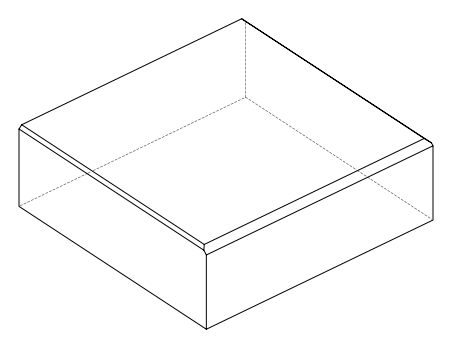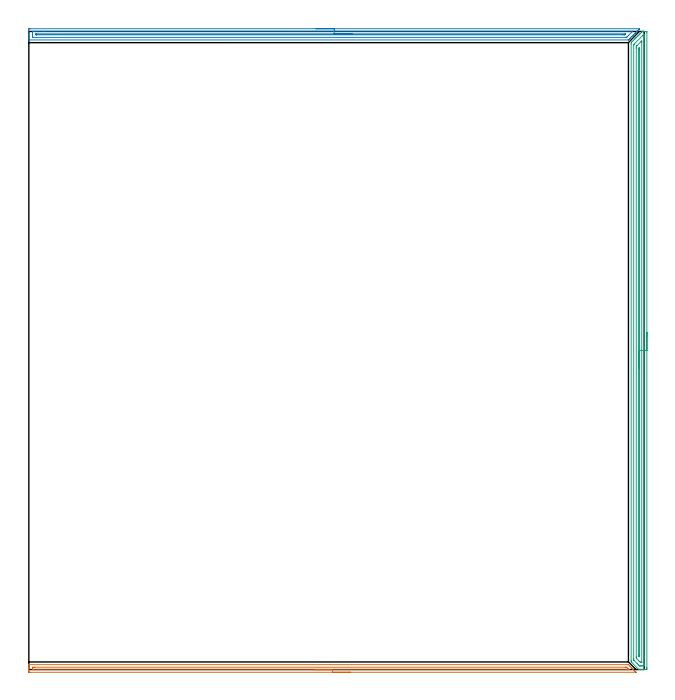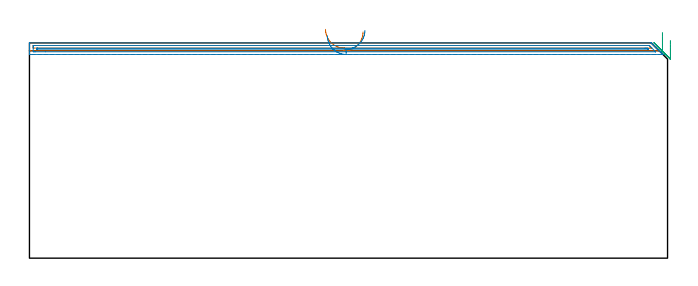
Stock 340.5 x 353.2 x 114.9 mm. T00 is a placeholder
(PLAN: 3 operations, 0 tool changes, 25.1 min)
(1 AREA_MILL | FG_CHAMFER_SURFACE | UGT0205_001 | 5.51 min | 2993 mm3)
(2 AREA_MILL_1 | FG_CHAMFER_SURFACE_1 | UGT0205_001 | 8.2 min | 6534 mm3)
(3 AREA_MILL_2 | FG_CHAMFER_SURFACE_2 | UGT0205_001 | 11.35 min | 13205 mm3)
(TOOL UGT0205_001 | Chamfer Mill 20 x 3 x 45 deg. | D20 FL50 Z2)
(OP 1 AREA_MILL)
G17 G21 G94 G90
T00 M6
G54
G17 G0 G90 X178. Y-1.5 S1061 M3
G43 Z124.9 H0
Z120.7
G94 G1 X177.962 Z119.828 F250.
X177.848 Z118.964
X177.659 Z118.112
X177.397 Z117.28
X177.063 Z116.474
X176.66 Z115.7
X176.192 Z114.964
X175.66 Z114.272
X175.071 Z113.629
X174.428 Z113.04
X173.736 Z112.509
X173. Z112.04
X172.226 Z111.637
X171.42 Z111.303
X170.588 Z111.041
X169.736 Z110.852
X168.872 Z110.738
X168. Z110.7
X0.61
X0.252 Y-1.499 Z110.699
X0.022 Y-1.498 Z110.698
X0.002 Y-1.495 Z110.7
X0.001
X0. Y-1.472 Z110.723
Y-1.149 Z111.046
Y-0.871 Z111.324
Y-0.274 Z111.92
Y0.28 Z112.477
Y0.6 Z112.796
Y1.155 Z113.351
Y1.474 Z113.669
Y2.114 Z114.313
Y2.443 Z114.642
X0.002 Y2.573 Z114.766
X0.01 Y2.705 Z114.895
X0.159 Y2.7 Z114.9
X331.8
X332.59 Y1.912 Z114.108
X333.329 Y1.172 Z113.37
X333.465 Y1.037 Z113.233
X333.605 Y0.896 Z113.094
X333.757 Y0.744 Z112.942
X333.902 Y0.6 Z112.795
X334.051 Y0.45 Z112.648
X334.185 Y0.316 Z112.513
X334.34 Y0.163 Z112.358
X334.84 Y-0.34 Z111.86
X335.093 Y-0.592 Z111.606
X335.213 Y-0.711 Z111.485
X335.54 Y-1.04 Z111.16
X335.771 Y-1.271 Z110.928
X335.905 Y-1.405 Z110.794
X335.986 Y-1.486 Z110.712
X335.987 Y-1.495 Z110.703
X335.986 Y-1.499 Z110.699
X168. Y-1.5 Z110.7
Y-0.086 Z112.114
X2.395 Y-0.085 Z112.115
X2.201 Y-0.084 Z112.116
X2.049 Y-0.08 Z112.12
X2.018 Y-0.079 Z112.121
X2.01 Y-0.062 Z112.138
X2.007 Y-0.035 Z112.165
X2.001 Y0.112 Z112.312
X2. Y0.6 Z112.8
Y0.987 Z113.187
X2.003 Y1.116 Z113.316
X2.007 Y1.219 Z113.419
X2.011 Y1.279 Z113.479
X2.046 Y1.28 Z113.48
X2.395 Y1.284 Z113.484
X2.588 Y1.285 Z113.485
X3.288 Y1.286 Z113.486
X330.034 Y1.285 Z113.485
X330.227
X330.576 Y1.281 Z113.481
X330.747 Y1.279 Z113.479
X330.927 Y1.113 Z113.313
X331.448 Y0.6 Z112.8
X331.819 Y0.228 Z112.428
X332.07 Y-0.032 Z112.168
X332.108 Y-0.079 Z112.121
X332.023 Y-0.081 Z112.119
X331.819 Y-0.084 Z112.116
X331.626 Y-0.085 Z112.115
X330.927 Y-0.086 Z112.114
X168.
X167.128 Z112.152
X166.264 Z112.266
X165.412 Z112.455
X164.58 Z112.717
X163.774 Z113.051
X163. Z113.454
X162.264 Z113.923
X161.572 Z114.454
X160.929 Z115.043
X160.34 Z115.686
X159.808 Z116.379
X159.34 Z117.114
X158.937 Z117.888
X158.603 Z118.694
X158.341 Z119.526
X158.152 Z120.378
X158.038 Z121.243
X158. Z122.114
G0 Z124.9
M5
M2
(OP 2 AREA_MILL_1)
G17 G21 G94 G90
T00 M6
G54
G17 G0 G90 X159. Y354.6 S1061 M3
G43 Z124.9 H0
Z118.7
G94 G1 X159.038 Z117.828 F250.
X159.152 Z116.963
X159.341 Z116.112
X159.603 Z115.28
X159.937 Z114.474
X160.34 Z113.7
X160.809 Z112.964
X161.34 Z112.272
X161.929 Z111.629
X162.572 Z111.04
X163.264 Z110.508
X164. Z110.04
X164.774 Z109.637
X165.58 Z109.303
X166.412 Z109.041
X167.264 Z108.852
X168.129 Z108.738
X169. Z108.7
X337.979 Y354.599 Z108.701
X337.986 Y354.597 Z108.703
X337.989 Y354.593 Z108.707
X337.985 Y354.586 Z108.714
X337.979 Y354.578 Z108.721
X337.963 Y354.563 Z108.737
X337.547 Y354.145 Z109.152
X337.045 Y353.645 Z109.655
X336.665 Y353.263 Z110.034
X336.49 Y353.089 Z110.21
X336.31 Y352.91 Z110.389
X335.783 Y352.382 Z110.916
X335.596 Y352.196 Z111.103
X335.462 Y352.061 Z111.238
X335.342 Y351.941 Z111.356
X335.299 Y351.898 Z111.4
X334.613 Y351.213 Z112.087
X334.461 Y351.059 Z112.238
X334.405 Y351.004 Z112.294
X333.764 Y350.364 Z112.936
X333.579 Y350.177 Z113.119
X332.917 Y349.517 Z113.783
X332.698 Y349.296 Z114.
X332.067 Y348.667 Z114.633
X332.023 Y348.623 Z114.676
X331.804 Y348.407 Z114.886
X331.796 Y348.404 Z114.889
X331.579 Y348.4 Z114.9
X0.17
X0.008 Y348.402 Z114.888
X0.007 Y348.405 Z114.886
X0. Y348.746 Z114.553
Y349.064 Z114.236
Y349.737 Z113.558
Y350.955 Z112.342
Y351.5 Z111.794
Y353.872 Z109.424
X0.003 Y354.145 Z109.151
X0.01 Y354.591 Z108.705
X0.162 Y354.595 Z108.703
X0.617 Y354.6 Z108.7
X169.
Y353.186 Z110.114
X333.889 Y353.185 Z110.115
X334.085 Y353.181 Z110.119
X334.119 Y353.179 Z110.121
X334.114 Y353.17 Z110.13
X334.101 Y353.153 Z110.147
X334.013 Y353.063 Z110.237
X333.905 Y352.954 Z110.346
X331.795 Y350.844 Z112.456
X331.13 Y350.18 Z113.12
X330.98 Y350.031 Z113.269
X330.857 Y349.913 Z113.387
X330.774 Y349.836 Z113.464
X330.721 Y349.821 Z113.479
X330.316 Y349.815 Z113.485
X330.237 Y349.814 Z113.486
X2.404 Y349.815 Z113.485
X2.324
X2.033 Y349.821 Z113.479
X2.01 Y349.916 Z113.384
X2.003 Y350.132 Z113.168
X2.001 Y350.618 Z112.682
X2. Y351.017 Z112.283
X2.002 Y352.778 Z110.522
X2.01 Y353.171 Z110.129
X2.404 Y353.183 Z110.117
X2.483 Y353.185 Z110.115
X3.297 Y353.186 Z110.114
X8.475
X169.
Y351.772 Z111.528
X329.962 Y351.771 Z111.529
X330.062 Y351.769 Z111.531
X330.237 Y351.765 Z111.535
X330.253 Y351.762 Z111.538
X330.246 Y351.751 Z111.549
X330.237 Y351.737 Z111.563
X330.118 Y351.618 Z111.682
X329.998 Y351.5 Z111.8
X329.776 Y351.287 Z112.013
X329.706 Y351.235 Z112.065
X329.614 Y351.233 Z112.067
X329.344 Y351.23 Z112.07
X328.725 Y351.229 Z112.071
X328.45
X4.19
X4.099 Y351.23 Z112.07
X4.026 Y351.233 Z112.067
X4.012 Y351.235 Z112.065
X4.008 Y351.259 Z112.041
X4.004 Y351.312 Z111.988
X4.001 Y351.5 Z111.8
X4.002 Y351.686 Z111.614
X4.008 Y351.75 Z111.55
X4.011 Y351.766 Z111.534
X4.02 Y351.767 Z111.533
X4.053 Y351.769 Z111.531
X4.19 Y351.771 Z111.529
X169. Y351.772 Z111.528
X169.872 Z111.566
X170.737 Z111.68
X171.588 Z111.869
X172.42 Z112.132
X173.226 Z112.465
X174. Z112.868
X174.736 Z113.337
X175.428 Z113.868
X176.071 Z114.457
X176.661 Z115.101
X177.192 Z115.793
X177.66 Z116.528
X178.063 Z117.302
X178.397 Z118.108
X178.659 Z118.94
X178.848 Z119.792
X178.962 Z120.657
X179. Z121.528
G0 Z124.9
M5
M2
(OP 3 AREA_MILL_2)
G17 G21 G94 G90
T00 M6
G54
G17 G0 G90 X342. Y186.55 S1061 M3
G43 Z124.9 H0
Z116.2
G94 G1 Y186.512 Z115.328 F250.
Y186.398 Z114.464
Y186.209 Z113.612
Y185.947 Z112.78
Y185.613 Z111.974
Y185.21 Z111.2
Y184.742 Z110.464
Y184.21 Z109.772
Y183.621 Z109.129
Y182.978 Z108.54
Y182.286 Z108.008
Y181.55 Z107.54
Y180.776 Z107.137
Y179.97 Z106.803
Y179.138 Z106.541
Y178.287 Z106.352
Y177.422 Z106.238
Y176.55 Z106.2
Y1.1
X341.999 Y0.614 Z106.201
X341.995 Y0.212 Z106.202
X341.991 Y0.01 Z106.204
X341.6 Y0. Z106.595
X341.326 Z106.869
X340.722 Z107.472
X340.174 Z108.023
X339.844 Z108.352
X339.296 Z108.9
X338.967 Z109.228
X338.308 Z109.892
X337.925 Z110.275
X337.87 Z110.328
X337.536 Z110.654
X337.497 Y0.01 Z110.693
X337.455 Y0.042 Z110.737
X337.371 Y0.127 Z110.825
X337.331 Y0.168 Z110.867
X333.7 Y3.8 Z114.499
X333.317 Y4.187 Z114.883
X333.307 Y4.2 Z114.893
X333.3 Y5.08 Z114.9
Y346.234
X333.301 Y346.895 Z114.887
X333.482 Y347.082 Z114.718
X333.527 Y347.127 Z114.672
X333.7 Y347.301 Z114.497
X334.42 Y348.02 Z113.779
X334.578 Y348.179 Z113.619
X335.014 Y348.614 Z113.186
X335.313 Y348.914 Z112.886
X335.456 Y349.057 Z112.741
X335.854 Y349.454 Z112.346
X335.939 Y349.539 Z112.261
X336.206 Y349.807 Z111.993
X336.333 Y349.935 Z111.863
X336.689 Y350.289 Z111.511
X336.864 Y350.464 Z111.335
X337.099 Y350.7 Z111.099
X337.211 Y350.813 Z110.985
X337.65 Y351.25 Z110.549
X338.089 Y351.691 Z110.107
X338.29 Y351.89 Z109.909
X338.359 Y351.959 Z109.841
X338.967 Y352.568 Z109.23
X339.194 Y352.794 Z109.006
X339.406 Y353.006 Z108.793
X339.483 Y353.081 Z108.716
X339.508 Y353.099 Z108.69
X339.844 Y353.1 Z108.354
X339.9 Z108.299
X340.722 Z107.472
X341.928 Y353.099 Z106.268
X341.991 Y353.097 Z106.205
X342. Y352.729 Z106.2
Y176.55
X340.586 Z107.614
X340.585 Y2.54 Z107.615
X340.584 Y2.4 Z107.616
X340.579 Y2.033 Z107.621
X340.229 Y2.009 Z107.971
X339.844 Y2.004 Z108.356
X339.36 Y2. Z108.84
X338.967 Z109.233
X338.481 Y2.001 Z109.719
X338.089 Y2.007 Z110.111
X337.96 Y2.01 Z110.24
X337.825 Y2.137 Z110.375
X337.552 Y2.4 Z110.648
X337.211 Y2.739 Z110.989
X336.656 Y3.293 Z111.544
X334.871 Y5.08 Z113.329
X334.786 Y5.169 Z113.414
X334.737 Y5.225 Z113.463
X334.721 Y5.249 Z113.479
X334.719 Y5.269 Z113.481
X334.716 Y5.457 Z113.484
X334.714 Y5.834 Z113.486
Y5.973
X334.715 Y345.341 Z113.485
X334.717 Y345.718 Z113.483
X334.719 Y345.812 Z113.481
X334.721 Y345.855 Z113.479
X334.743 Y345.881 Z113.457
X334.832 Y345.976 Z113.368
X335.084 Y346.234 Z113.116
X339.549 Y350.7 Z108.651
X339.699 Y350.848 Z108.501
X339.844 Y350.989 Z108.356
X339.94 Y351.079 Z108.26
X340.044 Y351.09 Z108.156
X340.331 Y351.098 Z107.869
X340.513 Y351.097 Z107.687
X340.543 Y351.095 Z107.657
X340.572 Y351.091 Z107.628
X340.579 Y351.053 Z107.621
X340.584 Y350.841 Z107.616
X340.585 Y350.7 Z107.615
X340.586 Y349.945 Z107.614
Y176.55
X339.172 Z109.028
X339.171 Y4.187 Z109.029
X339.17 Y4.082 Z109.03
X339.167 Y4.031 Z109.033
X339.165 Y4.013 Z109.035
X339.143 Y4.007 Z109.057
X338.967 Y4.003 Z109.233
X338.783 Y4.004 Z109.417
X338.419 Y4.01 Z109.781
X338.219 Y4.187 Z109.981
X338.089 Y4.313 Z110.111
X337.319 Y5.08 Z110.881
X336.427 Y5.973 Z111.773
X336.333 Y6.069 Z111.867
X336.143 Y6.268 Z112.057
X336.134 Y6.657 Z112.066
X336.13 Y6.866 Z112.07
X336.129 Y7.074 Z112.071
Y343.763
X336.133 Y344.448 Z112.067
X336.135 Y344.65 Z112.065
X336.147 Y344.836 Z112.053
X336.333 Y345.03 Z111.867
X336.486 Y345.186 Z111.714
X336.64 Y345.341 Z111.56
X338.7 Y347.399 Z109.5
X338.967 Y347.662 Z109.233
X339.148 Y347.836 Z109.052
X339.166 Y347.823 Z109.034
X339.168 Y347.816 Z109.032
X339.171 Y347.127 Z109.029
Y346.919
X339.172 Y176.55 Z109.028
X337.757 Z110.443
Y7.759
X337.756 Y7.422 Z110.444
X337.753 Y7.207 Z110.447
X337.751 Y7.113 Z110.449
X337.653 Y7.205 Z110.547
X337.598 Y7.263 Z110.602
X337.55 Y7.317 Z110.65
X337.547 Y7.417 Z110.653
X337.544 Y7.759 Z110.656
X337.543 Y7.977 Z110.657
X337.544 Y343.217 Z110.656
X337.547 Y343.555 Z110.653
X337.55 Y343.769 Z110.65
X337.703 Y343.947 Z110.497
X337.723 Y343.967 Z110.477
X337.746 Y343.986 Z110.454
X337.75 Y343.962 Z110.45
X337.754 Y343.896 Z110.446
X337.756 Y343.555 Z110.444
X337.757 Y343.218 Z110.443
Y342.999
Y176.55
Y175.678 Z110.481
Y174.814 Z110.595
Y173.962 Z110.783
Y173.13 Z111.046
Y172.324 Z111.38
Y171.55 Z111.782
Y170.814 Z112.251
Y170.122 Z112.782
Y169.479 Z113.372
Y168.89 Z114.015
Y168.359 Z114.707
Y167.89 Z115.443
Y167.487 Z116.216
Y167.153 Z117.022
Y166.891 Z117.854
Y166.702 Z118.706
Y166.588 Z119.571
Y166.55 Z120.443
G0 Z124.9
M5
M2
